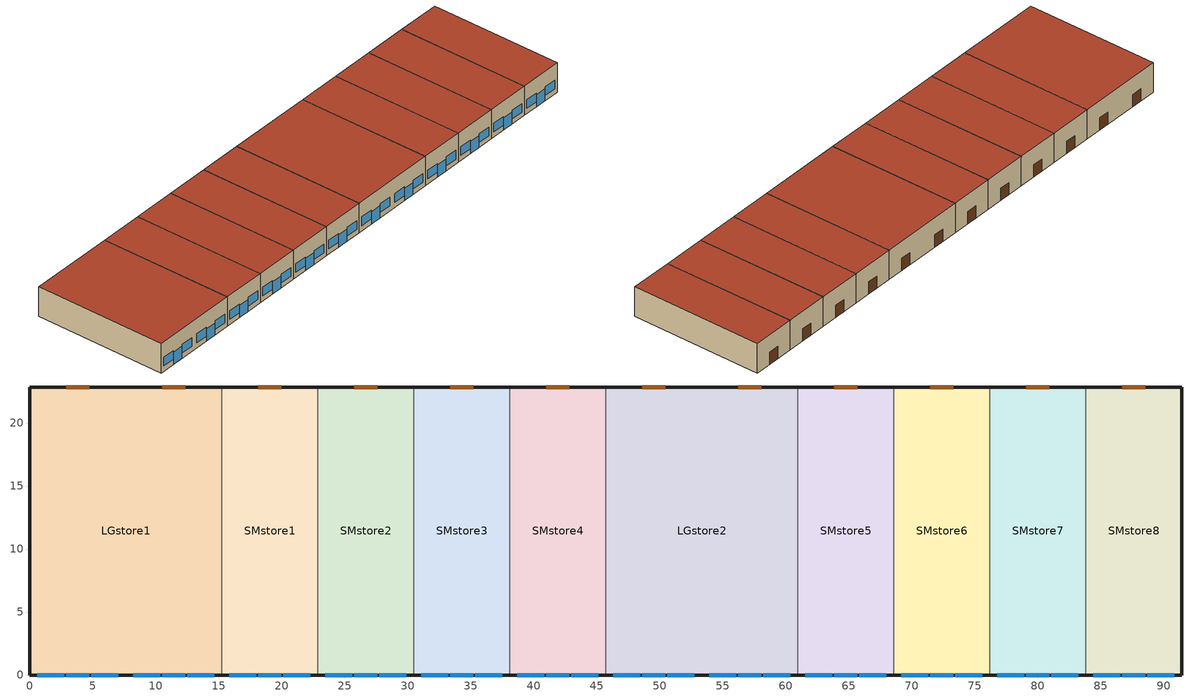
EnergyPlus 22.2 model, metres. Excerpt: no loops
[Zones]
LGstore1
 floor ground (ext-slab): 0,22.86 15.24,22.86 15.24,0 0,0 z0
 wall outside (Steel Frame Non-res Ext Wall): 15.24,22.86 0,22.86 0,0 15.24,0 z0:5.18
 wall to SMstore1 (int-walls): 15.24,0 15.24,22.86 z0:5.18
 window (Window Non-res Fixed): 2.9,0 4.73,0 / 10.52,0 12.35,0 z0:2.13; 0.61,0 2.74,0 / 4.88,0 7.01,0 / 8.23,0 10.36,0 / 12.5,0 14.63,0 z0.91:2.43
 door (Swinging Door Non-res): 4.73,22.86 2.9,22.86 / 12.35,22.86 10.52,22.86 z0:2.13
 roof outside (IEAD Non-res Roof): 15.24,22.86 0,22.86 0,0 15.24,0 z5.18
LGstore2
 floor ground (ext-slab): 45.72,22.86 60.96,22.86 60.96,0 45.72,0 z0
 wall outside (Steel Frame Non-res Ext Wall): 45.72,0 60.96,0 / 60.96,22.86 45.72,22.86 z0:5.18
 wall to SMstore4 (int-walls): 45.72,22.86 45.72,0 z0:5.18
 wall to SMstore5 (int-walls): 60.96,0 60.96,22.86 z0:5.18
 window (Window Non-res Fixed): 48.62,0 50.44,0 / 56.24,0 58.06,0 z0:2.13; 46.33,0 48.46,0 / 50.6,0 52.73,0 / 53.95,0 56.08,0 / 58.22,0 60.35,0 z0.91:2.43
 door (Swinging Door Non-res): 50.44,22.86 48.62,22.86 / 58.06,22.86 56.24,22.86 z0:2.13
 roof outside (IEAD Non-res Roof): 60.96,22.86 45.72,22.86 45.72,0 60.96,0 z5.18
SMstore1
 floor ground (ext-slab): 15.24,22.86 22.86,22.86 22.86,0 15.24,0 z0
 wall outside (Steel Frame Non-res Ext Wall): 15.24,0 22.86,0 / 22.86,22.86 15.24,22.86 z0:5.18
 wall to SMstore2 (int-walls): 22.86,0 22.86,22.86 z0:5.18
 window (Window Non-res Fixed): 18.14,0 19.97,0 z0:2.13; 15.85,0 17.98,0 / 20.12,0 22.25,0 z0.91:2.43
 door (Swinging Door Non-res): 19.97,22.86 18.14,22.86 z0:2.13
 roof outside (IEAD Non-res Roof): 22.86,22.86 15.24,22.86 15.24,0 22.86,0 z5.18
SMstore2
 floor ground (ext-slab): 22.86,22.86 30.48,22.86 30.48,0 22.86,0 z0
 wall outside (Steel Frame Non-res Ext Wall): 22.86,0 30.48,0 / 30.48,22.86 22.86,22.86 z0:5.18
 wall to SMstore3 (int-walls): 30.48,0 30.48,22.86 z0:5.18
 window (Window Non-res Fixed): 25.76,0 27.58,0 z0:2.13; 23.47,0 25.6,0 / 27.74,0 29.87,0 z0.91:2.43
 door (Swinging Door Non-res): 27.58,22.86 25.76,22.86 z0:2.13
 roof outside (IEAD Non-res Roof): 30.48,22.86 22.86,22.86 22.86,0 30.48,0 z5.18
SMstore3
 floor ground (ext-slab): 30.48,22.86 38.1,22.86 38.1,0 30.48,0 z0
 wall outside (Steel Frame Non-res Ext Wall): 30.48,0 38.1,0 / 38.1,22.86 30.48,22.86 z0:5.18
 wall to SMstore4 (int-walls): 38.1,0 38.1,22.86 z0:5.18
 window (Window Non-res Fixed): 33.38,0 35.2,0 z0:2.13; 31.09,0 33.22,0 / 35.36,0 37.49,0 z0.91:2.43
 door (Swinging Door Non-res): 35.2,22.86 33.38,22.86 z0:2.13
 roof outside (IEAD Non-res Roof): 38.1,22.86 30.48,22.86 30.48,0 38.1,0 z5.18
SMstore4
 floor ground (ext-slab): 38.1,22.86 45.72,22.86 45.72,0 38.1,0 z0
 wall outside (Steel Frame Non-res Ext Wall): 38.1,0 45.72,0 / 45.72,22.86 38.1,22.86 z0:5.18
 window (Window Non-res Fixed): 41,0 42.82,0 z0:2.13; 38.71,0 40.84,0 / 42.98,0 45.11,0 z0.91:2.43
 door (Swinging Door Non-res): 42.82,22.86 41,22.86 z0:2.13
 roof outside (IEAD Non-res Roof): 45.72,22.86 38.1,22.86 38.1,0 45.72,0 z5.18
SMstore5
 floor ground (ext-slab): 60.96,22.86 68.58,22.86 68.58,0 60.96,0 z0
 wall outside (Steel Frame Non-res Ext Wall): 60.96,0 68.58,0 / 68.58,22.86 60.96,22.86 z0:5.18
 wall to SMstore6 (int-walls): 68.58,0 68.58,22.86 z0:5.18
 window (Window Non-res Fixed): 63.86,0 65.68,0 z0:2.13; 61.57,0 63.7,0 / 65.84,0 67.97,0 z0.91:2.43
 door (Swinging Door Non-res): 65.68,22.86 63.86,22.86 z0:2.13
 roof outside (IEAD Non-res Roof): 68.58,22.86 60.96,22.86 60.96,0 68.58,0 z5.18
SMstore6
 floor ground (ext-slab): 68.58,22.86 76.2,22.86 76.2,0 68.58,0 z0
 wall outside (Steel Frame Non-res Ext Wall): 68.58,0 76.2,0 / 76.2,22.86 68.58,22.86 z0:5.18
 wall to SMstore7 (int-walls): 76.2,0 76.2,22.86 z0:5.18
 window (Window Non-res Fixed): 71.48,0 73.3,0 z0:2.13; 69.19,0 71.32,0 / 73.46,0 75.59,0 z0.91:2.43
 door (Swinging Door Non-res): 73.3,22.86 71.48,22.86 z0:2.13
 roof outside (IEAD Non-res Roof): 76.2,22.86 68.58,22.86 68.58,0 76.2,0 z5.18
SMstore7
 floor ground (ext-slab): 76.2,22.86 83.82,22.86 83.82,0 76.2,0 z0
 wall outside (Steel Frame Non-res Ext Wall): 76.2,0 83.82,0 / 83.82,22.86 76.2,22.86 z0:5.18
 wall to SMstore8 (int-walls): 83.82,0 83.82,22.86 z0:5.18
 window (Window Non-res Fixed): 79.1,0 80.92,0 z0:2.13; 76.81,0 78.94,0 / 81.08,0 83.21,0 z0.91:2.43
 door (Swinging Door Non-res): 80.92,22.86 79.1,22.86 z0:2.13
 roof outside (IEAD Non-res Roof): 83.82,22.86 76.2,22.86 76.2,0 83.82,0 z5.18
SMstore8
 floor ground (ext-slab): 83.82,22.86 91.44,22.86 91.44,0 83.82,0 z0
 wall outside (Steel Frame Non-res Ext Wall): 83.82,0 91.44,0 91.44,22.86 83.82,22.86 z0:5.18
 window (Window Non-res Fixed): 86.72,0 88.54,0 z0:2.13; 84.43,0 86.56,0 / 88.7,0 90.83,0 z0.91:2.43
 door (Swinging Door Non-res): 88.54,22.86 86.72,22.86 z0:2.13
 roof outside (IEAD Non-res Roof): 91.44,22.86 83.82,22.86 83.82,0 91.44,0 z5.18
[Building]
Ref Bldg Strip Mall New2004_v1.3_5.0: North Axis {deg}=0; Terrain=City; Loads Convergence Tolerance Value {W}=0.04; Temperature Convergence Tolerance Value {deltaC}=0.2; Solar Distribution=FullInteriorAndExterior; Maximum Number of Warmup Days=25; Minimum Number of Warmup Days=6
[Site:Location]
USA FL-MIAMI: Latitude {deg}=25.78; Longitude {deg}=-80.27; Time Zone {hr}=-5; Elevation {m}=2
[SizingPeriod:DesignDay] Day of Month=21; Humidity Condition Type=Wetbulb; Barometric Pressure {Pa}=101301; Rain Indicator=No; Snow Indicator=No; Daylight Saving Time Indicator=No; Solar Model Indicator=ASHRAEClearSky
Name | Month | Day Type | Maximum Dry-Bulb Temperature {C} | Daily Dry-Bulb Temperature Range {deltaC} | Wetbulb or DewPoint at Maximum Dry-Bulb {C} | Wind Speed {m/s} | Wind Direction {deg} | Sky Clearness
MIAMI Ann Htg 99.6% Condns DB | 1 | WinterDesignDay | 8 | 0 | 8 | 4.4 | 340 | 0
MIAMI Ann Clg .4% Condns WB=>MDB | 7 | SummerDesignDay | 30.5 | 6.7 | 26.7 | 4.7 | 140 | 1
[Site:WaterMainsTemperature]
Calculation Method=CORRELATION; Annual Average Outdoor Air Temperature {C}=24.31; Maximum Difference In Monthly Average Outdoor Air Temperatures {deltaC}=8
[Site:GroundTemperature:BuildingSurface]
22.509, 22.645, 22.781, 22.956, 23.052, 23.08, 23.116, 23.108, 23.133, 23.139, 23.077, 22.913
[Construction]
Steel Frame Non-res Ext Wall: Wood Siding, Steel Frame NonRes Wall Insulation, 1/2IN Gypsum
IEAD Non-res Roof: Roof Membrane, IEAD NonRes Roof Insulation, Metal Decking
ext-slab: HW CONCRETE
int-walls: 1/2IN Gypsum, 1/2IN Gypsum
Window Non-res Fixed: NonRes Fixed Assembly Window
Swinging Door Non-res: Opaque Door panel NonRes
InteriorFurnishings: Std Wood 6inch
[Material] Thermal Absorptance=0.9
Name | Roughness | Thickness {m} | Conductivity {W/m-K} | Density {kg/m3} | Specific Heat {J/kg-K} | Solar Absorptance | Visible Absorptance
Steel Frame NonRes Wall Insulation | MediumRough | 0.0539159 | 0.049 | 265 | 836.8 | 0.7 | 0.7
IEAD NonRes Roof Insulation | MediumRough | 0.124663 | 0.049 | 265 | 836.8 | 0.7 | 0.7
Std Wood 6inch | MediumSmooth | 0.15 | 0.12 | 540 | 1210 | 0.7 | 0.7
Wood Siding | MediumSmooth | 0.01 | 0.11 | 544.62 | 1210 | 0.78 | 0.78
1/2IN Gypsum | Smooth | 0.0127 | 0.16 | 784.9 | 830 | 0.92 | 0.92
HW CONCRETE | Rough | 0.1016 | 1.311 | 2240 | 836.8 | 0.7 | 0.7
Roof Membrane | VeryRough | 0.0095 | 0.16 | 1121.29 | 1460 | 0.7 | 0.7
Metal Decking | MediumSmooth | 0.0015 | 45.006 | 7680 | 418.4 | 0.7 | 0.3
[WindowMaterial:SimpleGlazingSystem]
NonRes Fixed Assembly Window: U-Factor {W/m2-K}=6.92716; Solar Heat Gain Coefficient=0.25
[Material:NoMass]
Opaque Door panel NonRes: Roughness=MediumRough; Thermal Resistance {m2-K/W}=0.101897; Thermal Absorptance=0.9; Solar Absorptance=0.7; Visible Absorptance=0.7
[Zone] Type=1; Multiplier=1; Floor Area {m2}=autocalculate; Part of Total Floor Area=Yes
LGstore1; LGstore2; SMstore1; SMstore2; SMstore3; SMstore4; SMstore5; SMstore6; SMstore7; SMstore8
[People] Number of People Schedule=BLDG_OCC_SCH; Number of People Calculation Method=Area/Person; Floor Area per Person {m2/person}=6.19; Fraction Radiant=0.3; Sensible Heat Fraction=AUTOCALCULATE; Activity Level Schedule=ACTIVITY_SCH; Enable ASHRAE 55 Comfort Warnings=No; Mean Radiant Temperature Calculation Type=ZoneAveraged; Work Efficiency Schedule=WORK_EFF_SCH; Clothing Insulation Calculation Method=ClothingInsulationSchedule; Clothing Insulation Schedule=CLOTHING_SCH; Air Velocity Schedule=AIR_VELO_SCH; Thermal Comfort Model 1 Type=FANGER
Name | Zone or ZoneList or Space or SpaceList
LGstore1 People | LGstore1
LGstore2 People | LGstore2
SMstore1 People | SMstore1
SMstore2 People | SMstore2
SMstore3 People | SMstore3
SMstore4 People | SMstore4
SMstore5 People | SMstore5
SMstore6 People | SMstore6
SMstore7 People | SMstore7
SMstore8 People | SMstore8
[Lights] Schedule=BLDG_LIGHT_SCH; Design Level Calculation Method=Watts/Area; Return Air Fraction=0; Fraction Radiant=0.7; Fraction Visible=0.2; Fraction Replaceable=1; Return Air Fraction Calculated from Plenum Temperature=No
Name | Zone or ZoneList or Space or SpaceList | Watts per Zone Floor Area {W/m2}
LGstore1_Lights | LGstore1 | 23.99
LGstore2_Lights | LGstore2 | 13.77
SMstore1_Lights | SMstore1 | 23.99
SMstore2_Lights | SMstore2 | 18.29
SMstore3_Lights | SMstore3 | 18.29
SMstore4_Lights | SMstore4 | 18.29
SMstore5_Lights | SMstore5 | 13.77
SMstore6_Lights | SMstore6 | 13.77
SMstore7_Lights | SMstore7 | 13.77
SMstore8_Lights | SMstore8 | 13.77
[ElectricEquipment] Schedule=BLDG_EQUIP_SCH; Design Level Calculation Method=Watts/Area; Watts per Zone Floor Area {W/m2}=4.3; Fraction Latent=0; Fraction Radiant=0.5; Fraction Lost=0
Name | Zone or ZoneList or Space or SpaceList
LGstore1_MiscPlug_Equip | LGstore1
LGstore2_MiscPlug_Equip | LGstore2
SMstore1_MiscPlug_Equip | SMstore1
SMstore2_MiscPlug_Equip | SMstore2
SMstore3_MiscPlug_Equip | SMstore3
SMstore4_MiscPlug_Equip | SMstore4
SMstore5_MiscPlug_Equip | SMstore5
SMstore6_MiscPlug_Equip | SMstore6
SMstore7_MiscPlug_Equip | SMstore7
SMstore8_MiscPlug_Equip | SMstore8
[Exterior:Lights]
Exterior Facade Lighting: Schedule=ALWAYS_ON; Design Level {W}=11485; Control Option=AstronomicalClock
[ZoneInfiltration:DesignFlowRate] Schedule=INFIL_HALF_ON_SCH; Design Flow Rate Calculation Method=Flow/ExteriorArea; Flow Rate per Exterior Surface Area {m3/s-m2}=0.000302; Constant Term Coefficient=1; Temperature Term Coefficient=0; Velocity Term Coefficient=0; Velocity Squared Term Coefficient=0
Name | Zone or ZoneList or Space or SpaceList
LGstore1_Infiltration | LGstore1
LGstore2_Infiltration | LGstore2
SMstore1_Infiltration | SMstore1
SMstore2_Infiltration | SMstore2
SMstore3_Infiltration | SMstore3
SMstore4_Infiltration | SMstore4
SMstore5_Infiltration | SMstore5
SMstore6_Infiltration | SMstore6
SMstore7_Infiltration | SMstore7
SMstore8_Infiltration | SMstore8
[InternalMass] Construction=InteriorFurnishings
Name | Zone or ZoneList | Surface Area {m2}
LGstore1 Internal Mass | LGstore1 | 696.7728
LGstore2 Internal Mass | LGstore2 | 696.7728
SMstore1 Internal Mass | SMstore1 | 348.3864
SMstore2 Internal Mass | SMstore2 | 348.3864
SMstore3 Internal Mass | SMstore3 | 348.3864
SMstore4 Internal Mass | SMstore4 | 348.3864
SMstore5 Internal Mass | SMstore5 | 348.3864
SMstore6 Internal Mass | SMstore6 | 348.3864
SMstore7 Internal Mass | SMstore7 | 348.3864
SMstore8 Internal Mass | SMstore8 | 348.3864
[AvailabilityManager:NightCycle] Applicability Schedule=ALWAYS_ON; Fan Schedule=HVACOperationSchd; Control Type=CycleOnAny; Thermostat Tolerance {deltaC}=1; Cycling Run Time Control Type=FixedRunTime; Cycling Run Time {s}=1800
PSZ-AC_10:10 Availability Manager; PSZ-AC_1:1 Availability Manager; PSZ-AC_2:2 Availability Manager; PSZ-AC_3:3 Availability Manager; PSZ-AC_4:4 Availability Manager; PSZ-AC_5:5 Availability Manager; PSZ-AC_6:6 Availability Manager; PSZ-AC_7:7 Availability Manager; PSZ-AC_8:8 Availability Manager; PSZ-AC_9:9 Availability Manager
[UtilityCost:Tariff]
Name | Output Meter | Conversion Factor Choice | Monthly Charge or Variable | Group
FPL_GSLD-1_GeneralServiceLargeDemand | Electricity:Facility | kWh | 38.12 | Comm Elect
FPL_GSD-1_GeneralServiceDemand | Electricity:Facility | kWh | 32.54 | Comm Elect
FPL_GS-1_nonDemand | Electricity:Facility | kWh | 8.37 | Comm Elect
FL_EIAMonthlyRateGas | NaturalGas:Facility | MCF | 0 | Comm Gas
[UtilityCost:Charge:Simple] Season=Annual
Name | Utility Cost Charge Simple | Tariff | Source Variable | Category Variable | Cost per Unit Value or Variable
 | Non-fuelEnergyCharge | FPL_GSLD-1_GeneralServiceLargeDemand | totalEnergy | EnergyCharges | 0.0108
 | fuelEnergyCharge | FPL_GSLD-1_GeneralServiceLargeDemand | totalEnergy | EnergyCharges | 0.04
 | ConservationEnergyCharge | FPL_GSLD-1_GeneralServiceLargeDemand | totalEnergy | EnergyCharges | 0.0012
 | EnvironmentalEnergyCharge | FPL_GSLD-1_GeneralServiceLargeDemand | totalEnergy | EnergyCharges | 0.0002
 | TaxofEightPercent | FPL_GSLD-1_GeneralServiceLargeDemand | SubTotal | Taxes | 0.08
 | Non-fuelEnergyCharge | FPL_GSD-1_GeneralServiceDemand | totalEnergy | EnergyCharges | 0.0137
 | fuelEnergyCharge | FPL_GSD-1_GeneralServiceDemand | totalEnergy | EnergyCharges | 0.0401
 | ConservationEnergyCharge | FPL_GSD-1_GeneralServiceDemand | totalEnergy | EnergyCharges | 0.0013
 | EnvironmentalEnergyCharge | FPL_GSD-1_GeneralServiceDemand | totalEnergy | EnergyCharges | 0.0002
 | TaxofEightPercent | FPL_GSD-1_GeneralServiceDemand | SubTotal | Taxes | 0.08
 | Non-fuelEnergyCharge | FPL_GS-1_nonDemand | totalEnergy | EnergyCharges | 0.0386
 | fuelEnergyCharge | FPL_GS-1_nonDemand | totalEnergy | EnergyCharges | 0.0409
 | Conservation | FPL_GS-1_nonDemand | totalEnergy | EnergyCharges | 0.0014
 | Capacity | FPL_GS-1_nonDemand | totalEnergy | EnergyCharges | 0.0063
 | Capacity | FPL_GS-1_nonDemand | totalEnergy | EnergyCharges | 0.0002
 | TaxofEightPercent | FPL_GS-1_nonDemand | SubTotal | Taxes | 0.08
 | MonthlyRateGasCharge | FL_EIAMonthlyRateGas | totalEnergy | EnergyCharges | FL_MonthlyGasRates
 | TaxofEightPercent | FL_EIAMonthlyRateGas | SubTotal | Taxes | 0.08
[UtilityCost:Charge:Block] Source Variable=totalDemand; Season=Annual; Category Variable=DemandCharges
Name | Utility Cost Charge Block | Tariff | Block Size 1 Value or Variable | Block 1 Cost per Unit Value or Variable | Block Size 2 Value or Variable | Block 2 Cost per Unit Value or Variable
 | AnnualDemandBaseCharge | FPL_GSLD-1_GeneralServiceLargeDemand | remaining | 5.81
 | AnnualDemandCapacityCharge | FPL_GSLD-1_GeneralServiceLargeDemand | remaining | 2.53
 | AnnualDemandBaseCharge | FPL_GSD-1_GeneralServiceDemand | 10 | 0 | remaining | 5.81
 | AnnualDemandCapacityCharge | FPL_GSD-1_GeneralServiceDemand | 10 | 0 | remaining | 2.51
[UtilityCost:Qualify] Variable=TotalDemand; Season=Annual; Threshold Test=Count
Name | Utility Cost Qualify | Tariff | Qualify Type | Threshold Value or Variable | Number of Months
 | MaxDemand3000kw | FPL_GSLD-1_GeneralServiceLargeDemand | Maximum | 3000 | 1
 | MinDemand500kw | FPL_GSLD-1_GeneralServiceLargeDemand | Minimum | 500 | 12
 | MaxDemand500kw | FPL_GSD-1_GeneralServiceDemand | Maximum | 500 | 1
 | MinDemand20kw | FPL_GSD-1_GeneralServiceDemand | Minimum | 20 | 12
 | MaxDemand20kw | FPL_GS-1_nonDemand | Maximum | 20 | 1
[UtilityCost:Variable]
FL_MonthlyGasRates: Tariff=FL_EIAMonthlyRateGas; Variable Type=Currency; January Value=11.16; February Value=11.29; March Value=11.27; April Value=11.16; May Value=11.32; June Value=11.63; July Value=11.78; August Value=11.31; September Value=11.34; October Value=11.12; November Value=10.36; December Value=10.74
[Schedule:Compact]
ALWAYS_ON: Through: 12/31, For: AllDays, Until: 24:00, 1
BLDG_EQUIP_SCH: Through: 12/31, For: Weekdays, Until: 07:00, 0.2, Until: 08:00, 0.4, Until: 09:00, 0.7, Until: 18:00, 0.9, Until: 20:00, 0.8, Until: 21:00, 0.7, Until: 22:00, 0.4, Until: 24:00, 0.2, For: Saturday, Until: 07:00, 0.15, Until: 08:00, 0.3, Until: 09:00, 0.5, Until: 10:00, 0.8, Until: 18:00, 0.9, Until: 19:00, 0.7, Until: 21:00, 0.5, Until: 22:00, 0.3, Until: 24:00, 0.15, For: SummerDesignDay, Until: 24:00, 1, For: WinterDesignDay, Until: 24:00, 0, For: Sunday Holidays AllOtherDays, Until: 08:00, 0.15, Until: 10:00, 0.3, Until: 12:00, 0.6, Until: 17:00, 0.8, Until: 18:00, 0.6, Until: 19:00, 0.4, Until: 24:00, 0.15
BLDG_LIGHT_SCH: Through: 12/31, For: Weekdays, Until: 07:00, 0.05, Until: 08:00, 0.2, Until: 09:00, 0.5, Until: 18:00, 0.9, Until: 20:00, 0.6, Until: 21:00, 0.5, Until: 22:00, 0.2, Until: 24:00, 0.05, For: Saturday, Until: 07:00, 0.05, Until: 08:00, 0.1, Until: 09:00, 0.3, Until: 10:00, 0.6, Until: 18:00, 0.9, Until: 19:00, 0.5, Until: 21:00, 0.3, Until: 22:00, 0.1, Until: 24:00, 0.05, For: SummerDesignDay, Until: 24:00, 1, For: WinterDesignDay, Until: 24:00, 0, For: Sunday Holidays AllOtherDays, Until: 08:00, 0.05, Until: 10:00, 0.1, Until: 12:00, 0.4, Until: 17:00, 0.6, Until: 18:00, 0.4, Until: 19:00, 0.2, Until: 24:00, 0.05
BLDG_OCC_SCH: Through: 12/31, For: Weekdays, Until: 07:00, 0, Until: 08:00, 0.1, Until: 09:00, 0.2, Until: 11:00, 0.5, Until: 15:00, 0.7, Until: 16:00, 0.8, Until: 17:00, 0.7, Until: 19:00, 0.5, Until: 21:00, 0.3, Until: 24:00, 0, For: SummerDesignDay WinterDesignDay, Until: 24:00, 1, For: Saturday, Until: 07:00, 0, Until: 08:00, 0.1, Until: 09:00, 0.2, Until: 10:00, 0.5, Until: 11:00, 0.6, Until: 17:00, 0.8, Until: 18:00, 0.6, Until: 21:00, 0.2, Until: 22:00, 0.1, Until: 24:00, 0, For: AllOtherDays, Until: 09:00, 0, Until: 10:00, 0.1, Until: 12:00, 0.2, Until: 17:00, 0.4, Until: 18:00, 0.2, Until: 19:00, 0.1, Until: 24:00, 0
INFIL_HALF_ON_SCH: Through: 12/31, For: Weekdays SummerDesignDay, Until: 06:00, 1, Until: 21:00, 0.5, Until: 24:00, 1, For: Saturday, Until: 06:00, 1, Until: 22:00, 0.5, Until: 24:00, 1, For: WinterDesignDay, Until: 24:00, 1, For: Sunday Holidays AllOtherDays, Until: 08:00, 1, Until: 17:00, 0.5, Until: 24:00, 1
CLOTHING_SCH: Through: 04/30, For: AllDays, Until: 24:00, 1, Through: 09/30, For: AllDays, Until: 24:00, 0.5, Through: 12/31, For: AllDays, Until: 24:00, 1
ACTIVITY_SCH: Through: 12/31, For: AllDays, Until: 24:00, 120
AIR_VELO_SCH: Through: 12/31, For: AllDays, Until: 24:00, 0.2
WORK_EFF_SCH: Through: 12/31, For: AllDays, Until: 24:00, 0
HVACOperationSchd: Through: 12/31, For: Weekdays SummerDesignDay, Until: 06:00, 0, Until: 21:00, 1, Until: 24:00, 0, For: Saturday WinterDesignDay, Until: 06:00, 0, Until: 22:00, 1, Until: 24:00, 0, For: AllOtherDays, Until: 08:00, 0, Until: 19:00, 1, Until: 24:00, 0
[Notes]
DOE Commercial Reference Building
Strip Mall, new construction 90.1-2004
EnergyPlus Version 5.0
ASHRAE Standards 90.1-2004 and 62-1999
Description:  Single story, 10 single-zone stores, double size on end and middle.
Form:         Area = 2090 m2 (22,500 ft2);  single size store 174 m2 (1,875 ft2)
Number of Stories = 1; Shape = rectangle
Envelope:     Envelope thermal properties vary with climate according to ASHRAE Standard 90.1-2004.
Opaque constructions: steel frame walls; built-up flat roof (insulation above deck); slab-on-grade floor
Windows: window-to-wall ratio = 10.5% overall, but south wall is the only wall with glazing (26.24%)
Infiltration = 0.4 cfm/ft2 above grade wall area at 0.3 in wc (75 Pa) adjusted to 0.016 in wc (4 Pa).
50% of full value when ventilation system on.
HVAC:         PSZ-AC, gas furnace
Economizers per 90.1-2004
Int. gains:   W/m2 (W/ft2)            lights          elec plug     gas plug
High LPD (2 stores):    23.99 (2.23)    4.3 (0.4)     0
Med LPD (3 stores):     18.29 (1.70)    4.3 (0.4)     0
Low LPD (5 stores):     13.77 (1.28)    4.3 (0.4)     0
People: 6.19 m2/person (15/1000ft2)
Detached Shading:               None
Daylight:                       None
Natural Ventilation:            None
Zonal Equipment:                None
Air Primary Loops:              PSZ-AC
Plant Loops:                    None
System Equipment Autosize:      Yes
Purchased Cooling:              None
Purchased Heating:              None
Coils:                          Coil:Cooling:DX:SingleSpeed; Coil:Heating:Gas
Pumps:                          None
Boilers:                        None
Chillers:                       None
Reference citation for the Commercial Reference Buildings:
Deru, M.; Field, K.; Studer, D.; Benne, K.; Griffith, B.; Torcellini, P;
Halverson, M.; Winiarski, D.; Liu, B.; Rosenberg, M.; Huang, J.;
Yazdanian, M.; Crawley, D. (2010).
U.S. Department of Energy Commercial Reference Building Models of the National Building Stock.
Washington, DC: U.S. Department of Energy, Energy Efficiency and
Renewable Energy, Office of Building Technologies.
***GENERAL SIMULATION PARAMETERS***
Number of Zones: 10
***HOLIDAYS & DAYLIGHT SAVINGS***
